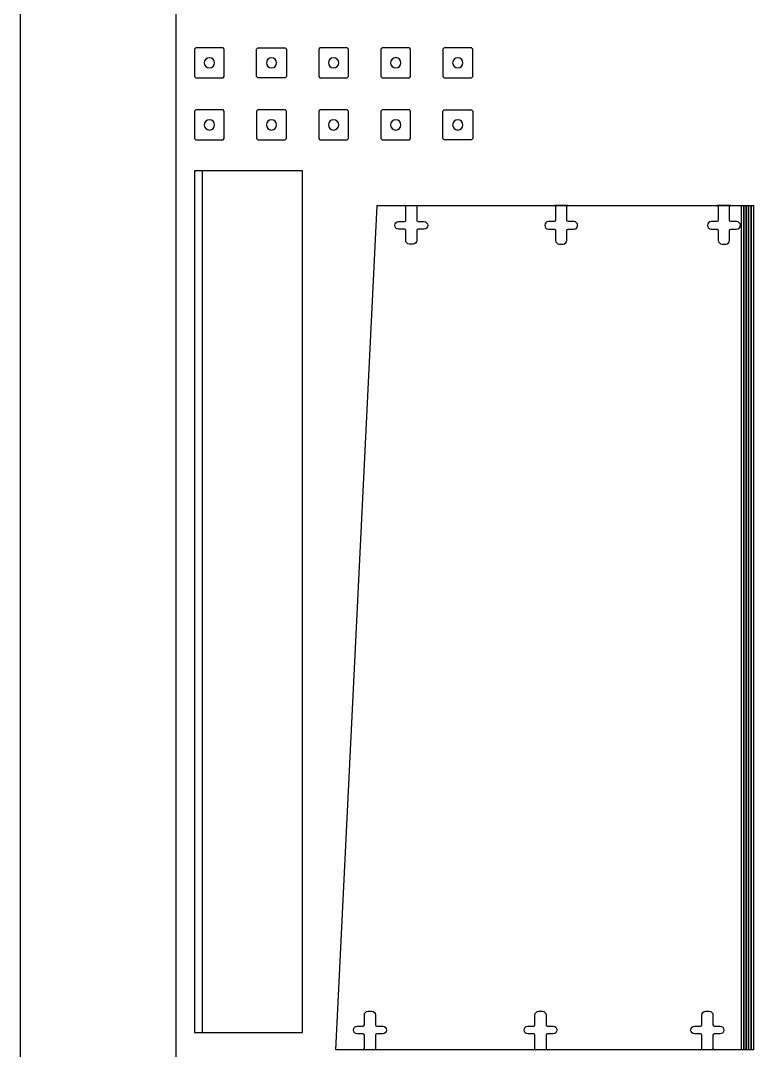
# Model space of a CAD drawing. Extents: x 150 to 6088, y 37 to 2750.
# Drawn here: x 3125 to 3715, y 910 to 1739 of the extents above; entities that cross this region are included whole.
import ezdxf

# ---------------------------------------------------------------- set-up
doc = ezdxf.new("R2010")
doc.units = 0
doc.layers.add('00_Layout', color=7, linetype='CONTINUOUS')

msp = doc.modelspace()

# ---------------------------------------------------------------- linework, layer by layer
at = {"layer": '00_Layout', "color": 7}
for p, q in [((3124.993308, 149.999639), (3124.993308, 2749.993976)), ((3249.992787, 2699.994092), (3249.992787, 200.007103)), ((3265.992106, 1717.002931), (3264.991983, 1716.002808)), ((3264.991983, 1716.002808), (3264.991983, 1694.002752)), ((3287.992162, 1717.002931), (3265.992106, 1717.002931)), ((3288.992285, 1716.002808), (3287.992162, 1717.002931)), ((3288.992285, 1694.002752), (3288.992285, 1716.002808)), ((3314.992833, 1716.002808), (3315.992956, 1717.002931)), ((3314.992833, 1694.002752), (3314.992833, 1716.002808)), ((3315.992956, 1717.002931), (3337.993012, 1717.002931)), ((3337.993012, 1717.002931), (3338.993135, 1716.002808)), ((3338.993135, 1716.002808), (3338.993135, 1694.002752)), ((3365.991159, 1717.002931), (3364.991037, 1716.002808)), ((3364.991037, 1716.002808), (3364.991037, 1694.002752)), ((3387.991216, 1717.002931), (3365.991159, 1717.002931)), ((3388.991339, 1716.002808), (3387.991216, 1717.002931)), ((3388.991339, 1694.002752), (3388.991339, 1716.002808)), ((3415.992009, 1717.002931), (3414.991886, 1716.002808)), ((3414.991886, 1716.002808), (3414.991886, 1694.002752)), ((3437.992065, 1717.002931), (3415.992009, 1717.002931)), ((3438.992188, 1716.002808), (3437.992065, 1717.002931)), ((3438.992188, 1694.002752), (3438.992188, 1716.002808)), ((3465.992859, 1717.002931), (3464.992736, 1716.002808)), ((3464.992736, 1716.002808), (3464.992736, 1694.002752)), ((3487.992915, 1717.002931), (3465.992859, 1717.002931)), ((3488.990392, 1716.002808), (3487.992915, 1717.002931)), ((3488.990392, 1694.002752), (3488.990392, 1716.002808)), ((3281.142115, 1705.004023), (3281.142115, 1705.004023)), ((3331.141906, 1705.004023), (3331.141906, 1705.004023)), ((3381.141962, 1705.004023), (3381.141962, 1705.004023)), ((3431.141753, 1705.004023), (3431.141753, 1705.004023)), ((3481.141545, 1705.004023), (3481.141545, 1705.004023)), ((3264.991983, 1694.002752), (3265.992106, 1693.005275)), ((3265.992106, 1693.005275), (3287.992162, 1693.005275)), ((3287.992162, 1693.005275), (3288.992285, 1694.002752)), ((3315.992956, 1693.005275), (3314.992833, 1694.002752)), ((3337.993012, 1693.005275), (3315.992956, 1693.005275)), ((3338.993135, 1694.002752), (3337.993012, 1693.005275)), ((3364.991037, 1694.002752), (3365.991159, 1693.005275)), ((3365.991159, 1693.005275), (3387.991216, 1693.005275)), ((3387.991216, 1693.005275), (3388.991339, 1694.002752)), ((3414.991886, 1694.002752), (3415.992009, 1693.005275)), ((3415.992009, 1693.005275), (3437.992065, 1693.005275)), ((3437.992065, 1693.005275), (3438.992188, 1694.002752)), ((3464.992736, 1694.002752), (3465.992859, 1693.005275)), ((3465.992859, 1693.005275), (3487.992915, 1693.005275)), ((3487.992915, 1693.005275), (3488.990392, 1694.002752)), ((3265.992106, 1667.004727), (3264.991983, 1666.004604)), ((3264.991983, 1666.004604), (3264.991983, 1644.004548)), ((3287.992162, 1667.004727), (3265.992106, 1667.004727)), ((3288.992285, 1666.004604), (3287.992162, 1667.004727)), ((3288.992285, 1644.004548), (3288.992285, 1666.004604)), ((3315.992956, 1667.004727), (3314.992833, 1666.004604)), ((3314.992833, 1666.004604), (3314.992833, 1644.004548)), ((3337.993012, 1667.004727), (3315.992956, 1667.004727)), ((3338.993135, 1666.004604), (3337.993012, 1667.004727)), ((3338.993135, 1644.004548), (3338.993135, 1666.004604)), ((3365.991159, 1667.004727), (3364.991037, 1666.004604)), ((3364.991037, 1666.004604), (3364.991037, 1644.004548)), ((3387.991216, 1667.004727), (3365.991159, 1667.004727)), ((3388.991339, 1666.004604), (3387.991216, 1667.004727)), ((3388.991339, 1644.004548), (3388.991339, 1666.004604)), ((3415.992009, 1667.004727), (3414.991886, 1666.004604)), ((3414.991886, 1666.004604), (3414.991886, 1644.004548)), ((3437.992065, 1667.004727), (3415.992009, 1667.004727)), ((3438.992188, 1666.004604), (3437.992065, 1667.004727)), ((3438.992188, 1644.004548), (3438.992188, 1666.004604)), ((3464.992736, 1666.004604), (3465.992859, 1667.004727)), ((3464.992736, 1644.004548), (3464.992736, 1666.004604)), ((3465.992859, 1667.004727), (3487.992915, 1667.004727)), ((3487.992915, 1667.004727), (3488.990392, 1666.004604)), ((3488.990392, 1666.004604), (3488.990392, 1644.004548)), ((3281.142115, 1655.004126), (3281.142115, 1655.004126)), ((3331.141906, 1655.004126), (3331.141906, 1655.004126)), ((3381.141962, 1655.004126), (3381.141962, 1655.004126)), ((3431.141753, 1655.004126), (3431.141753, 1655.004126)), ((3481.141545, 1655.004126), (3481.141545, 1655.004126)), ((3264.991983, 1644.004548), (3265.992106, 1643.004425)), ((3265.992106, 1643.004425), (3287.992162, 1643.004425)), ((3287.992162, 1643.004425), (3288.992285, 1644.004548)), ((3314.992833, 1644.004548), (3315.992956, 1643.004425)), ((3315.992956, 1643.004425), (3337.993012, 1643.004425)), ((3337.993012, 1643.004425), (3338.993135, 1644.004548)), ((3364.991037, 1644.004548), (3365.991159, 1643.004425)), ((3365.991159, 1643.004425), (3387.991216, 1643.004425)), ((3387.991216, 1643.004425), (3388.991339, 1644.004548)), ((3414.991886, 1644.004548), (3415.992009, 1643.004425)), ((3415.992009, 1643.004425), (3437.992065, 1643.004425)), ((3437.992065, 1643.004425), (3438.992188, 1644.004548)), ((3465.992859, 1643.004425), (3464.992736, 1644.004548)), ((3487.992915, 1643.004425), (3465.992859, 1643.004425)), ((3488.990392, 1644.004548), (3487.992915, 1643.004425)), ((3271.379011, 1618.004), (3264.991983, 1618.004)), ((3264.991983, 1618.004), (3264.991983, 924.006071)), ((3271.379011, 1618.004), (3264.991983, 1618.004)), ((3264.991983, 1618.004), (3264.991983, 924.006071)), ((3352.013252, 1618.004), (3271.379011, 1618.004)), ((3271.379011, 924.006071), (3271.379011, 1618.004)), ((3352.013252, 924.006071), (3352.013252, 1618.004)), ((3378.714944, 910.006997), (3411.996809, 1590.003207)), ((3411.996809, 1590.003207), (3434.043168, 1590.003207)), ((3434.043168, 1590.003207), (3445.037904, 1590.003207)), ((3434.047666, 1590.003498), (3445.047694, 1590.003498)), ((3435.047789, 1578.113546), (3435.047789, 1589.013958)), ((3444.048365, 1589.013958), (3444.048365, 1578.113546)), ((3445.037904, 1590.003207), (3554.728624, 1590.003207)), ((3565.725213, 1590.003498), (3554.72492, 1590.003498)), ((3554.728624, 1590.003207), (3565.724684, 1590.003207)), ((3555.725043, 1589.013958), (3555.725043, 1578.113546)), ((3564.724561, 1578.113546), (3564.724561, 1589.013958)), ((3565.724684, 1590.003207), (3685.753975, 1590.003207)), ((3696.750828, 1590.003498), (3685.7508, 1590.003498)), ((3685.753975, 1590.003207), (3696.748711, 1590.003207)), ((3686.750658, 1589.013958), (3686.750658, 1578.113546)), ((3695.750176, 1578.113546), (3695.750176, 1589.013958)), ((3696.748711, 1590.003207), (3705.437609, 1590.003207)), ((3705.437609, 1590.003207), (3707.350543, 1590.003207)), ((3705.437609, 910.006997), (3705.437609, 1590.003207)), ((3705.437609, 1590.003207), (3707.350543, 1590.003207)), ((3707.350543, 1590.003207), (3709.26083, 1590.003207)), ((3707.350543, 910.006997), (3707.350543, 1590.003207)), ((3707.350543, 1590.003207), (3709.26083, 1590.003207)), ((3707.350543, 1590.003207), (3707.350543, 910.006997)), ((3709.26083, 1590.003207), (3711.171118, 1590.003207)), ((3709.26083, 910.006997), (3709.26083, 1590.003207)), ((3709.26083, 1590.003207), (3711.171118, 1590.003207)), ((3709.26083, 1590.003207), (3709.26083, 910.006997)), ((3711.171118, 1590.003207), (3713.081405, 1590.003207)), ((3711.171118, 910.006997), (3711.171118, 1590.003207)), ((3711.171118, 1590.003207), (3713.081405, 1590.003207)), ((3711.171118, 1590.003207), (3711.171118, 910.006997)), ((3713.081405, 1590.003207), (3714.991693, 1590.003207)), ((3713.081405, 910.006997), (3713.081405, 1590.003207)), ((3713.081405, 1590.003207), (3714.991693, 1590.003207)), ((3713.081405, 1590.003207), (3713.081405, 910.006997)), ((3714.991693, 1590.003207), (3714.991693, 910.006997)), ((3714.991693, 1590.003207), (3714.991693, 910.006997)), ((3429.298141, 1577.110909), (3434.047666, 1577.110909)), ((3445.048488, 1577.110909), (3449.799336, 1577.110909)), ((3554.72492, 1577.110909), (3549.975395, 1577.110909)), ((3570.474209, 1577.110909), (3565.724419, 1577.110909)), ((3685.7508, 1577.110909), (3681.00101, 1577.110909)), ((3701.499824, 1577.110909), (3696.750299, 1577.110909)), ((3426.297508, 1574.013042), (3426.297508, 1574.102736)), ((3434.047666, 1571.005001), (3429.298141, 1571.005001)), ((3435.047789, 1562.00707), (3435.047789, 1570.002232)), ((3444.048365, 1570.002232), (3444.047571, 1562.00707)), ((3449.799336, 1571.005001), (3445.048488, 1571.005001)), ((3452.79891, 1574.102736), (3452.79891, 1574.013042)), ((3546.975291, 1574.102736), (3546.975291, 1574.013042)), ((3549.975395, 1571.005001), (3554.72492, 1571.005001)), ((3555.725043, 1570.002232), (3555.725043, 1562.00707)), ((3564.72509, 1562.00707), (3564.72509, 1570.002232)), ((3565.724419, 1571.005001), (3570.474209, 1571.005001)), ((3565.725213, 1571.005001), (3565.724419, 1571.005001)), ((3573.474048, 1574.013042), (3573.474048, 1574.102736)), ((3678.000906, 1574.102736), (3678.000906, 1574.013042)), ((3681.00101, 1571.005001), (3685.7508, 1571.005001)), ((3686.750658, 1570.002232), (3686.750658, 1562.00707)), ((3695.750441, 1562.00707), (3695.750441, 1570.002232)), ((3696.750299, 1571.005001), (3701.499824, 1571.005001)), ((3696.750564, 1571.005001), (3696.750299, 1571.005001)), ((3704.499663, 1574.013042), (3704.499663, 1574.102736)), ((3441.046938, 1559.012126), (3438.048157, 1559.012126)), ((3558.725147, 1559.012126), (3561.725251, 1559.012126)), ((3689.750497, 1559.012126), (3692.750866, 1559.012126)), ((3401.756134, 930.006173), (3401.756134, 938.00533)), ((3404.756767, 941.005963), (3407.755548, 941.005963)), ((3410.756181, 938.00533), (3410.756181, 930.006173)), ((3539.080935, 930.006173), (3539.080935, 938.00533)), ((3542.081039, 941.005963), (3545.081143, 941.005963)), ((3548.080982, 938.00533), (3548.080982, 930.006173)), ((3673.449818, 930.006173), (3673.449818, 938.00533)), ((3676.449922, 941.005963), (3679.450026, 941.005963)), ((3682.449865, 938.00533), (3682.449865, 930.006173)), ((3264.991983, 924.006071), (3271.379011, 924.006071)), ((3264.991983, 924.006071), (3271.379011, 924.006071)), ((3271.379011, 924.006071), (3352.013252, 924.006071)), ((3393.008234, 925.904955), (3393.005588, 926.005549)), ((3396.004369, 929.005944), (3396.006486, 929.006262)), ((3396.006486, 929.006262), (3400.756276, 929.006129)), ((3400.757863, 922.904983), (3396.008338, 922.904983)), ((3401.757986, 911.0063), (3401.757986, 921.905046)), ((3410.757768, 921.904728), (3410.757768, 911.005982)), ((3411.756304, 929.006129), (3416.507152, 929.006262)), ((3416.507946, 922.904983), (3411.757362, 922.904983)), ((3419.506727, 926.006211), (3419.506727, 925.905272)), ((3530.331184, 925.905934), (3530.331184, 926.006211)), ((3533.331287, 929.006262), (3538.080813, 929.006129)), ((3538.080813, 922.90628), (3533.331287, 922.90628)), ((3539.080935, 911.007173), (3539.080935, 921.90621)), ((3548.080982, 921.90621), (3548.080982, 911.007173)), ((3549.081105, 929.006129), (3553.83063, 929.006262)), ((3553.83063, 922.90628), (3549.081105, 922.90628)), ((3556.830734, 926.006211), (3556.830734, 925.905934)), ((3664.699802, 925.905934), (3664.699802, 926.006211)), ((3667.70017, 929.006262), (3672.449696, 929.006129)), ((3672.449696, 922.90628), (3667.70017, 922.90628)), ((3673.449818, 911.007173), (3673.449818, 921.90621)), ((3682.449865, 921.90621), (3682.449865, 911.007173)), ((3683.449988, 929.006129), (3688.199513, 929.006262)), ((3688.199513, 922.90628), (3683.449988, 922.90628)), ((3691.199353, 926.006211), (3691.199353, 925.905934)), ((3400.75998, 910.006997), (3378.714944, 910.006997)), ((3411.757362, 910.006256), (3400.757863, 910.006256)), ((3411.756039, 910.006997), (3400.75998, 910.006997)), ((3538.086369, 910.006997), (3411.756039, 910.006997)), ((3549.081105, 910.007077), (3538.081077, 910.007077)), ((3549.082428, 910.006997), (3538.086369, 910.006997)), ((3539.081729, 911.007173), (3539.080935, 911.007173)), ((3672.456046, 910.006997), (3549.082428, 910.006997)), ((3683.449988, 910.007077), (3672.44996, 910.007077)), ((3683.450782, 910.006997), (3672.456046, 910.006997)), ((3673.450348, 911.007173), (3673.449818, 911.007173)), ((3705.437609, 910.006997), (3683.450782, 910.006997)), ((3707.350543, 910.006997), (3705.437609, 910.006997)), ((3707.350543, 910.006997), (3705.437609, 910.006997)), ((3709.26083, 910.006997), (3707.350543, 910.006997)), ((3709.26083, 910.006997), (3707.350543, 910.006997)), ((3711.171118, 910.006997), (3709.26083, 910.006997)), ((3711.171118, 910.006997), (3709.26083, 910.006997)), ((3713.081405, 910.006997), (3711.171118, 910.006997)), ((3713.081405, 910.006997), (3711.171118, 910.006997)), ((3714.991693, 910.006997), (3713.081405, 910.006997)), ((3714.991693, 910.006997), (3713.081405, 910.006997))]:
    msp.add_line(p, q, dxfattribs=at)
for points in [[(3276.992134, 1709.143539), (3274.704247, 1709.143539), (3272.84793, 1707.291904), (3272.842154, 1705.004023)], [(3281.142115, 1705.004023), (3281.136338, 1707.291904), (3279.280021, 1709.143539), (3276.992134, 1709.143539)], [(3326.991925, 1709.143539), (3324.704038, 1709.143539), (3322.847722, 1707.291904), (3322.841945, 1705.004023)], [(3331.141906, 1705.004023), (3331.136129, 1707.291904), (3329.279813, 1709.143539), (3326.991925, 1709.143539)], [(3376.991981, 1709.143539), (3374.704094, 1709.143539), (3372.847778, 1707.291904), (3372.842001, 1705.004023)], [(3381.141962, 1705.004023), (3381.136185, 1707.291904), (3379.279869, 1709.143539), (3376.991981, 1709.143539)], [(3426.991773, 1709.144879), (3424.703363, 1709.144879), (3422.846829, 1707.292428), (3422.841792, 1705.004023)], [(3431.141753, 1705.004023), (3431.136716, 1707.292428), (3429.280183, 1709.144879), (3426.991773, 1709.144879)], [(3476.991564, 1709.143539), (3474.703677, 1709.143539), (3472.84736, 1707.291904), (3472.841584, 1705.004023)], [(3481.141545, 1705.004023), (3481.135768, 1707.291904), (3479.279451, 1709.143539), (3476.991564, 1709.143539)], [(3272.842154, 1705.004023), (3272.84793, 1702.716143), (3274.704247, 1700.864508), (3276.992134, 1700.864508)], [(3276.992134, 1700.864508), (3279.280021, 1700.864508), (3281.136338, 1702.716143), (3281.142115, 1705.004023)], [(3322.841945, 1705.004023), (3322.847722, 1702.716143), (3324.704038, 1700.864508), (3326.991925, 1700.864508)], [(3326.991925, 1700.864508), (3329.279813, 1700.864508), (3331.136129, 1702.716143), (3331.141906, 1705.004023)], [(3372.842001, 1705.004023), (3372.847778, 1702.716143), (3374.704094, 1700.864508), (3376.991981, 1700.864508)], [(3376.991981, 1700.864508), (3379.279869, 1700.864508), (3381.136185, 1702.716143), (3381.141962, 1705.004023)], [(3422.841792, 1705.004023), (3422.846829, 1702.715619), (3424.703363, 1700.863167), (3426.991773, 1700.863167)], [(3426.991773, 1700.863167), (3429.280183, 1700.863167), (3431.136716, 1702.715619), (3431.141753, 1705.004023)], [(3472.841584, 1705.004023), (3472.84736, 1702.716143), (3474.703677, 1700.864508), (3476.991564, 1700.864508)], [(3476.991564, 1700.864508), (3479.279451, 1700.864508), (3481.135768, 1702.716143), (3481.141545, 1705.004023)], [(3276.992134, 1659.143642), (3274.704247, 1659.143642), (3272.84793, 1657.292006), (3272.842154, 1655.004126)], [(3281.142115, 1655.004126), (3281.136338, 1657.292006), (3279.280021, 1659.143642), (3276.992134, 1659.143642)], [(3326.991925, 1659.143642), (3324.704038, 1659.143642), (3322.847722, 1657.292006), (3322.841945, 1655.004126)], [(3331.141906, 1655.004126), (3331.136129, 1657.292006), (3329.279813, 1659.143642), (3326.991925, 1659.143642)], [(3376.991981, 1659.143642), (3374.704094, 1659.143642), (3372.847778, 1657.292006), (3372.842001, 1655.004126)], [(3381.141962, 1655.004126), (3381.136185, 1657.292006), (3379.279869, 1659.143642), (3376.991981, 1659.143642)], [(3426.991773, 1659.144982), (3424.703363, 1659.144982), (3422.846829, 1657.292531), (3422.841792, 1655.004126)], [(3431.141753, 1655.004126), (3431.136716, 1657.292531), (3429.280183, 1659.144982), (3426.991773, 1659.144982)], [(3476.991564, 1659.143642), (3474.703677, 1659.143642), (3472.84736, 1657.292006), (3472.841584, 1655.004126)], [(3481.141545, 1655.004126), (3481.135768, 1657.292006), (3479.279451, 1659.143642), (3476.991564, 1659.143642)], [(3272.842154, 1655.004126), (3272.84793, 1652.716246), (3274.704247, 1650.864611), (3276.992134, 1650.864611)], [(3276.992134, 1650.864611), (3279.280021, 1650.864611), (3281.136338, 1652.716246), (3281.142115, 1655.004126)], [(3322.841945, 1655.004126), (3322.847722, 1652.716246), (3324.704038, 1650.864611), (3326.991925, 1650.864611)], [(3326.991925, 1650.864611), (3329.279813, 1650.864611), (3331.136129, 1652.716246), (3331.141906, 1655.004126)], [(3372.842001, 1655.004126), (3372.847778, 1652.716246), (3374.704094, 1650.864611), (3376.991981, 1650.864611)], [(3376.991981, 1650.864611), (3379.279869, 1650.864611), (3381.136185, 1652.716246), (3381.141962, 1655.004126)], [(3422.841792, 1655.004126), (3422.846829, 1652.715722), (3424.703363, 1650.86327), (3426.991773, 1650.86327)], [(3426.991773, 1650.86327), (3429.280183, 1650.86327), (3431.136716, 1652.715722), (3431.141753, 1655.004126)], [(3472.841584, 1655.004126), (3472.84736, 1652.716246), (3474.703677, 1650.864611), (3476.991564, 1650.864611)], [(3476.991564, 1650.864611), (3479.279451, 1650.864611), (3481.135768, 1652.716246), (3481.141545, 1655.004126)], [(3435.047789, 1589.013958), (3435.047789, 1589.560613), (3434.59985, 1590.008393), (3434.047666, 1590.003498)], [(3445.047694, 1590.003498), (3444.496568, 1590.008525), (3444.048894, 1589.560613), (3444.048365, 1589.013958)], [(3554.72492, 1590.003498), (3555.277634, 1590.008525), (3555.725308, 1589.560613), (3555.725043, 1589.013958)], [(3564.724561, 1589.013958), (3564.724561, 1589.560613), (3565.171706, 1590.008393), (3565.725213, 1590.003498)], [(3685.7508, 1590.003498), (3686.303249, 1590.008525), (3686.750923, 1589.560613), (3686.750658, 1589.013958)], [(3695.750176, 1589.013958), (3695.750176, 1589.560613), (3696.197586, 1590.008393), (3696.750828, 1590.003498)], [(3426.297508, 1574.102736), (3426.297508, 1575.765188), (3427.64053, 1577.108396), (3429.298141, 1577.110909)], [(3434.047666, 1577.110909), (3434.599585, 1577.108263), (3435.047259, 1577.556017), (3435.047789, 1578.113546)], [(3444.048365, 1578.113546), (3444.048365, 1577.556017), (3444.496568, 1577.108396), (3445.048488, 1577.110909)], [(3449.799336, 1577.110909), (3451.455888, 1577.108263), (3452.79891, 1575.765188), (3452.79891, 1574.102736)], [(3549.975395, 1577.110909), (3548.318313, 1577.108263), (3546.975291, 1575.765188), (3546.975291, 1574.102736)], [(3555.725043, 1578.113546), (3555.725043, 1577.556017), (3555.277369, 1577.108396), (3554.72492, 1577.110909)], [(3565.724419, 1577.110909), (3565.17197, 1577.108263), (3564.724296, 1577.556017), (3564.724561, 1578.113546)], [(3573.474048, 1574.102736), (3573.474048, 1575.765188), (3572.131026, 1577.108396), (3570.474209, 1577.110909)], [(3681.00101, 1577.110909), (3679.344193, 1577.108263), (3678.000906, 1575.765188), (3678.000906, 1574.102736)], [(3686.750658, 1578.113546), (3686.750658, 1577.556017), (3686.303249, 1577.108396), (3685.7508, 1577.110909)], [(3696.750299, 1577.110909), (3696.197586, 1577.108263), (3695.749912, 1577.556017), (3695.750176, 1578.113546)], [(3704.499663, 1574.102736), (3704.499663, 1575.765188), (3703.156641, 1577.108396), (3701.499824, 1577.110909)], [(3429.298141, 1571.005001), (3427.64053, 1571.00844), (3426.297508, 1572.351489), (3426.297508, 1574.013042)], [(3435.047789, 1570.002232), (3435.047789, 1570.56066), (3434.59985, 1571.00844), (3434.047666, 1571.005001)], [(3445.048488, 1571.005001), (3444.496568, 1571.00844), (3444.048894, 1570.56066), (3444.048365, 1570.002232)], [(3452.79891, 1574.013042), (3452.79891, 1572.351489), (3451.455624, 1571.00844), (3449.799336, 1571.005001)], [(3546.975291, 1574.013042), (3546.975291, 1572.351489), (3548.318578, 1571.00844), (3549.975395, 1571.005001)], [(3554.72492, 1571.005001), (3555.277634, 1571.00844), (3555.725308, 1570.56066), (3555.725043, 1570.002232)], [(3564.72509, 1570.002232), (3564.72509, 1570.56066), (3565.1725, 1571.00844), (3565.725213, 1571.005001)], [(3570.474209, 1571.005001), (3572.131026, 1571.00844), (3573.474048, 1572.351489), (3573.474048, 1574.013042)], [(3678.000906, 1574.013042), (3678.000906, 1572.351489), (3679.344193, 1571.00844), (3681.00101, 1571.005001)], [(3685.7508, 1571.005001), (3686.303249, 1571.00844), (3686.750923, 1570.56066), (3686.750658, 1570.002232)], [(3695.750441, 1570.002232), (3695.750441, 1570.56066), (3696.19785, 1571.00844), (3696.750564, 1571.005001)], [(3701.499824, 1571.005001), (3703.156641, 1571.00844), (3704.499663, 1572.351489), (3704.499663, 1574.013042)], [(3438.048157, 1559.012126), (3436.390811, 1559.008157), (3435.047789, 1560.351496), (3435.047789, 1562.00707)], [(3444.047571, 1562.00707), (3444.047571, 1560.351496), (3442.704549, 1559.008289), (3441.046938, 1559.012126)], [(3555.725043, 1562.00707), (3555.725043, 1560.351496), (3557.06833, 1559.008289), (3558.725147, 1559.012126)], [(3561.725251, 1559.012126), (3563.382068, 1559.008157), (3564.72509, 1560.351496), (3564.72509, 1562.00707)], [(3686.750658, 1562.00707), (3686.750658, 1560.351496), (3688.09368, 1559.008289), (3689.750497, 1559.012126)], [(3692.750866, 1559.012126), (3694.407419, 1559.008157), (3695.750705, 1560.351496), (3695.750441, 1562.00707)], [(3401.756134, 938.00533), (3401.756134, 939.662809), (3403.09942, 941.005963), (3404.756767, 941.005963)], [(3407.755548, 941.005963), (3409.413159, 941.005963), (3410.756181, 939.662809), (3410.756181, 938.00533)], [(3539.080935, 938.00533), (3539.080935, 939.662809), (3540.424222, 941.005963), (3542.081039, 941.005963)], [(3545.081143, 941.005963), (3546.73796, 941.005963), (3548.080982, 939.662809), (3548.080982, 938.00533)], [(3673.449818, 938.00533), (3673.449818, 939.662809), (3674.793105, 941.005963), (3676.449922, 941.005963)], [(3679.450026, 941.005963), (3681.106579, 941.005963), (3682.449865, 939.662809), (3682.449865, 938.00533)], [(3400.756276, 929.006129), (3401.308195, 929.005997), (3401.755869, 929.453698), (3401.756134, 930.006173)], [(3410.756181, 930.006173), (3410.756181, 929.453698), (3411.204384, 929.005997), (3411.756304, 929.006129)], [(3538.080813, 929.006129), (3538.633526, 929.005997), (3539.0812, 929.453698), (3539.080935, 930.006173)], [(3548.080982, 930.006173), (3548.080982, 929.453698), (3548.528392, 929.005997), (3549.081105, 929.006129)], [(3672.449696, 929.006129), (3673.002409, 929.005997), (3673.450083, 929.453698), (3673.449818, 930.006173)], [(3682.449865, 930.006173), (3682.449865, 929.453698), (3682.897275, 929.005997), (3683.449988, 929.006129)], [(3393.005588, 926.005549), (3393.002942, 927.66279), (3394.346758, 929.005944), (3396.004369, 929.005944)], [(3396.008338, 922.904983), (3394.351256, 922.904983), (3393.008234, 924.248429), (3393.008234, 925.904955)], [(3401.757986, 921.905046), (3401.75825, 922.457574), (3401.310312, 922.905301), (3400.757863, 922.904983)], [(3411.757362, 922.904983), (3411.205972, 922.904983), (3410.758033, 922.457574), (3410.757768, 921.904728)], [(3416.507152, 929.006262), (3418.16344, 929.006262), (3419.506727, 927.663107), (3419.506727, 926.006211)], [(3419.506727, 925.905272), (3419.506727, 924.248111), (3418.164234, 922.904983), (3416.507946, 922.904983)], [(3530.331184, 926.006211), (3530.331184, 927.663107), (3531.67447, 929.006262), (3533.331287, 929.006262)], [(3533.331287, 922.90628), (3531.67447, 922.90628), (3530.331184, 924.249408), (3530.331184, 925.905934)], [(3539.080935, 921.90621), (3539.080935, 922.459082), (3538.633526, 922.906809), (3538.080813, 922.90628)], [(3549.081105, 922.90628), (3548.528392, 922.90628), (3548.080718, 922.459082), (3548.080982, 921.90621)], [(3553.83063, 929.006262), (3555.487448, 929.006262), (3556.830734, 927.663107), (3556.830734, 926.006211)], [(3556.830734, 925.905934), (3556.830734, 924.249408), (3555.487448, 922.90628), (3553.83063, 922.90628)], [(3664.699802, 926.006211), (3664.699802, 927.663107), (3666.043089, 929.006262), (3667.70017, 929.006262)], [(3667.70017, 922.90628), (3666.043089, 922.90628), (3664.700067, 924.249408), (3664.699802, 925.905934)], [(3673.449818, 921.90621), (3673.449818, 922.459082), (3673.002409, 922.906809), (3672.449696, 922.90628)], [(3683.449988, 922.90628), (3682.897275, 922.90628), (3682.449601, 922.459082), (3682.449865, 921.90621)], [(3688.199513, 929.006262), (3689.856331, 929.006262), (3691.199353, 927.663107), (3691.199353, 926.006211)], [(3691.199353, 925.905934), (3691.199353, 924.249408), (3689.856331, 922.90628), (3688.199513, 922.90628)], [(3400.757863, 910.006256), (3401.310047, 910.006256), (3401.757721, 910.453692), (3401.757986, 911.0063)], [(3410.757768, 911.005982), (3410.757768, 910.453692), (3411.205442, 910.005965), (3411.757362, 910.006256)], [(3538.081077, 910.007077), (3538.634055, 910.007077), (3539.081729, 910.454539), (3539.081729, 911.007173)], [(3548.080982, 911.007173), (3548.080982, 910.454539), (3548.528392, 910.006812), (3549.081105, 910.007077)], [(3672.44996, 910.007077), (3673.002938, 910.007077), (3673.450612, 910.454539), (3673.450348, 911.007173)], [(3682.449865, 911.007173), (3682.449865, 910.454539), (3682.897275, 910.006812), (3683.449988, 910.007077)]]:
    msp.add_open_spline(points, degree=3, dxfattribs=at)

doc.saveas('drawing.dxf')
